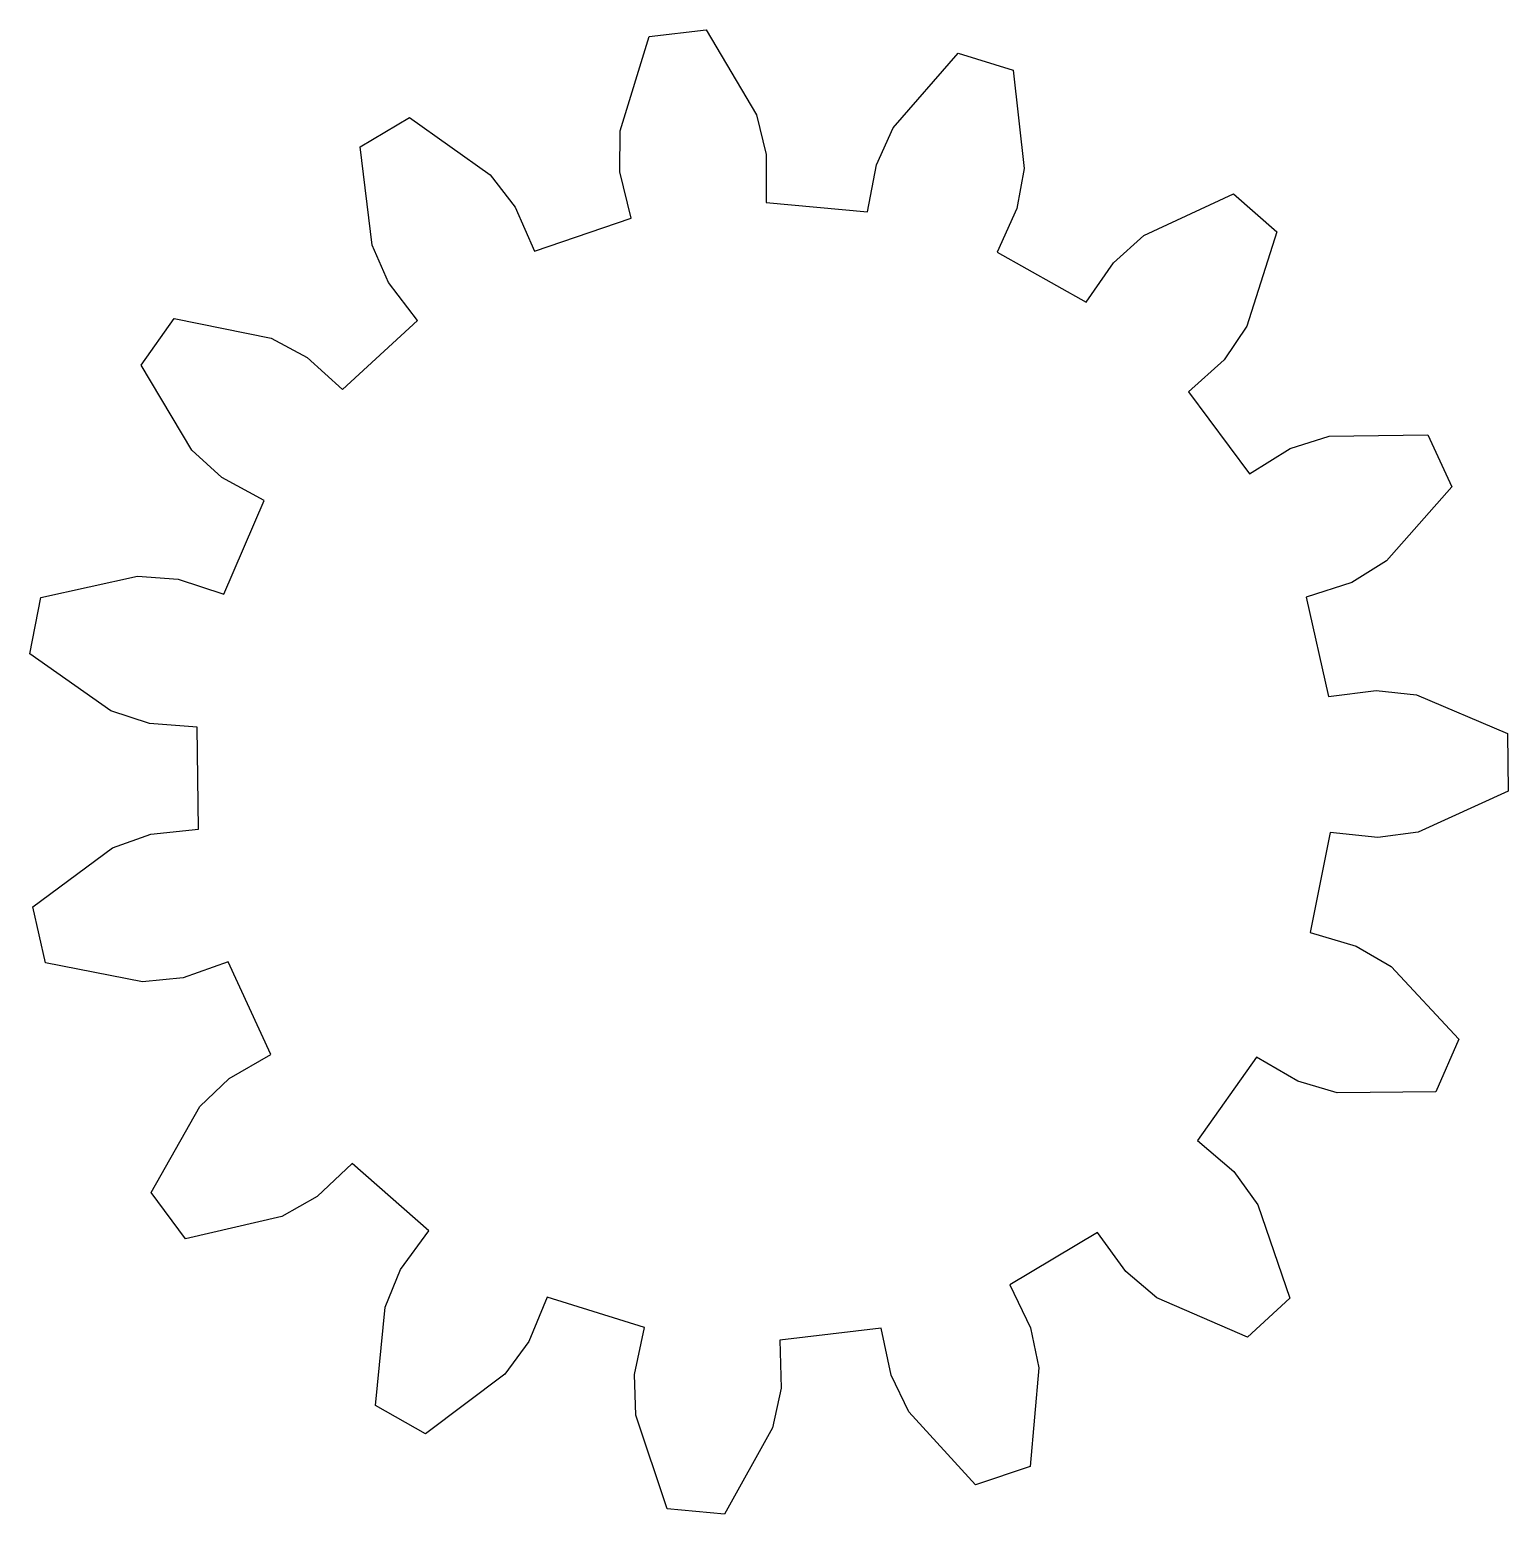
# Model space of a CAD drawing. Extents: x -5.3 to 5.4, y -5.4 to 5.4.
import ezdxf

# ---------------------------------------------------------------- set-up
doc = ezdxf.new("R2010")
doc.units = 0
doc.layers.add('Layer_1', color=7, linetype='CONTINUOUS')

msp = doc.modelspace()

# ---------------------------------------------------------------- linework, layer by layer
at = {"layer": 'Layer_1', "color": 7}
for p, q in [((-1.049495, 4.657854), (-0.838102, 5.34594)), ((-0.838102, 5.34594), (-0.423186, 5.39468)), ((-0.423186, 5.39468), (-0.058134, 4.774271)), ((0.935768, 4.682041), (1.408757, 5.224641)), ((1.408757, 5.224641), (1.807623, 5.100407)), ((1.807623, 5.100407), (1.888773, 4.385143)), ((-2.940048, 4.542877), (-2.580821, 4.756152)), ((-2.580821, 4.756152), (-1.994989, 4.337871)), ((-0.058134, 4.774271), (0.012243, 4.486658)), ((-1.051327, 4.361775), (-1.049495, 4.657854)), ((0.813664, 4.412293), (0.935768, 4.682041)), ((-2.853292, 3.82829), (-2.940048, 4.542877)), ((0.012243, 4.486658), (0.01129, 4.138001)), ((-1.994989, 4.337871), (-1.813716, 4.103739)), ((-0.969628, 4.022798), (-1.051327, 4.361775)), ((0.750434, 4.069393), (0.813664, 4.412293)), ((1.888773, 4.385143), (1.836084, 4.093777)), ((-1.813716, 4.103739), (-1.672767, 3.784828)), ((0.01129, 4.138001), (0.750434, 4.069393)), ((2.759229, 3.896645), (3.412031, 4.199949)), ((3.412031, 4.199949), (3.725875, 3.924218)), ((-1.672767, 3.784828), (-0.969628, 4.022798)), ((1.836084, 4.093777), (1.693397, 3.775656)), ((2.537967, 3.699879), (2.759229, 3.896645)), ((3.725875, 3.924218), (3.509094, 3.237797)), ((-2.734535, 3.557047), (-2.853292, 3.82829)), ((1.693397, 3.775656), (2.340734, 3.412351)), ((2.340734, 3.412351), (2.537967, 3.699879)), ((-2.522027, 3.280638), (-2.734535, 3.557047)), ((-4.533631, 2.954305), (-4.292205, 3.295229)), ((-4.292205, 3.295229), (-3.586892, 3.151409)), ((-3.067587, 2.777238), (-2.522027, 3.280638)), ((-3.586892, 3.151409), (-3.326067, 3.011257)), ((3.509094, 3.237797), (3.342449, 2.993054)), ((-4.163728, 2.336774), (-4.533631, 2.954305)), ((-3.326067, 3.011257), (-3.067587, 2.777238)), ((3.342449, 2.993054), (3.082699, 2.760446)), ((3.082699, 2.760446), (3.526303, 2.165268)), ((3.823431, 2.347724), (4.105595, 2.437471)), ((4.105595, 2.437471), (4.825335, 2.449042)), ((4.825335, 2.449042), (4.999889, 2.06951)), ((-3.944917, 2.137299), (-4.163728, 2.336774)), ((3.526303, 2.165268), (3.823431, 2.347724)), ((-3.638346, 1.971183), (-3.944917, 2.137299)), ((4.999889, 2.06951), (4.522661, 1.530606)), ((-3.931994, 1.289419), (-3.638346, 1.971183)), ((4.522661, 1.530606), (4.270875, 1.374791)), ((-5.261432, 1.264612), (-4.558589, 1.420088)), ((-4.558589, 1.420088), (-4.263307, 1.398075)), ((-4.263307, 1.398075), (-3.931994, 1.289419)), ((4.270875, 1.374791), (3.938974, 1.267942)), ((-5.343309, 0.854938), (-5.261432, 1.264612)), ((3.938974, 1.267942), (4.102138, 0.543788)), ((-4.754218, 0.441257), (-5.343309, 0.854938)), ((4.102138, 0.543788), (4.447788, 0.589621)), ((4.447788, 0.589621), (4.742064, 0.556855)), ((4.742064, 0.556855), (5.404289, 0.274689)), ((-4.473185, 0.348039), (-4.754218, 0.441257)), ((-4.125564, 0.320945), (-4.473185, 0.348039)), ((-4.116527, -0.421299), (-4.125564, 0.320945)), ((5.404289, 0.274689), (5.409375, -0.143056)), ((5.409375, -0.143056), (4.754217, -0.441252)), ((-4.463386, -0.456803), (-4.116527, -0.421299)), ((-4.742066, -0.55685), (-4.463386, -0.456803)), ((4.114163, -0.443792), (3.968679, -1.1717)), ((4.460826, -0.481187), (4.114163, -0.443792)), ((4.754217, -0.441252), (4.460826, -0.481187)), ((-5.320909, -0.984756), (-4.742066, -0.55685)), ((-5.229081, -1.392313), (-5.320909, -0.984756)), ((3.968679, -1.1717), (4.303083, -1.270449)), ((4.303083, -1.270449), (4.558588, -1.420055)), ((-4.522661, -1.53063), (-5.229081, -1.392313)), ((-3.899432, -1.384806), (-4.228001, -1.501476)), ((-3.58927, -2.059232), (-3.899432, -1.384806)), ((-4.228001, -1.501476), (-4.522661, -1.53063)), ((4.558588, -1.420055), (5.048797, -1.94719)), ((5.048797, -1.94719), (4.883536, -2.330871)), ((-3.891706, -2.232742), (-3.58927, -2.059232)), ((3.577979, -2.078762), (3.149, -2.68458)), ((3.879462, -2.253937), (3.577979, -2.078762)), ((-4.105595, -2.437495), (-3.891706, -2.232742)), ((4.163727, -2.336798), (3.879462, -2.253937)), ((4.883536, -2.330871), (4.163727, -2.336798)), ((-4.460351, -3.06383), (-4.105595, -2.437495)), ((3.149, -2.68458), (3.414336, -2.910809)), ((-2.999053, -2.851119), (-3.251759, -3.091375)), ((-2.441398, -3.341085), (-2.999053, -2.851119)), ((3.414336, -2.910809), (3.586891, -3.151404)), ((-4.210696, -3.3988), (-4.460351, -3.06383)), ((-3.251759, -3.091375), (-3.509094, -3.23782)), ((-3.509094, -3.23782), (-4.210696, -3.3988)), ((3.586891, -3.151404), (3.820323, -3.83235)), ((-2.647112, -3.622602), (-2.441398, -3.341085)), ((2.423128, -3.35435), (1.784829, -3.733318)), ((2.627304, -3.636995), (2.423128, -3.35435)), ((-2.75923, -3.89664), (-2.647112, -3.622602)), ((2.853292, -3.828314), (2.627304, -3.636995)), ((1.784829, -3.733318), (1.93522, -4.047883)), ((-1.580112, -3.824447), (-1.713254, -4.146717)), ((-0.871387, -4.04523), (-1.580112, -3.824447)), ((3.513285, -4.115644), (2.853292, -3.828314)), ((3.820323, -3.83235), (3.513285, -4.115644)), ((-2.82856, -4.613146), (-2.75923, -3.89664)), ((-0.944808, -4.386098), (-0.871387, -4.04523)), ((0.849298, -4.049915), (0.112043, -4.136501)), ((0.920858, -4.391178), (0.849298, -4.049915)), ((1.93522, -4.047883), (1.994988, -4.337866)), ((-1.713254, -4.146717), (-1.888773, -4.385167)), ((0.112043, -4.136501), (0.121486, -4.485045)), ((-1.888773, -4.385167), (-2.464246, -4.817587)), ((-0.935769, -4.682036), (-0.944808, -4.386098)), ((1.049495, -4.657878), (0.920858, -4.391178)), ((1.994988, -4.337866), (1.931278, -5.05488)), ((0.121486, -4.485045), (0.058134, -4.774295)), ((-2.464246, -4.817587), (-2.82856, -4.613146)), ((-0.707684, -5.364788), (-0.935769, -4.682036)), ((1.535556, -5.188823), (1.049495, -4.657878)), ((0.058134, -4.774295), (-0.291704, -5.403396)), ((1.931278, -5.05488), (1.535556, -5.188823)), ((-0.291704, -5.403396), (-0.707684, -5.364788))]:
    msp.add_line(p, q, dxfattribs=at)

doc.saveas('drawing.dxf')
